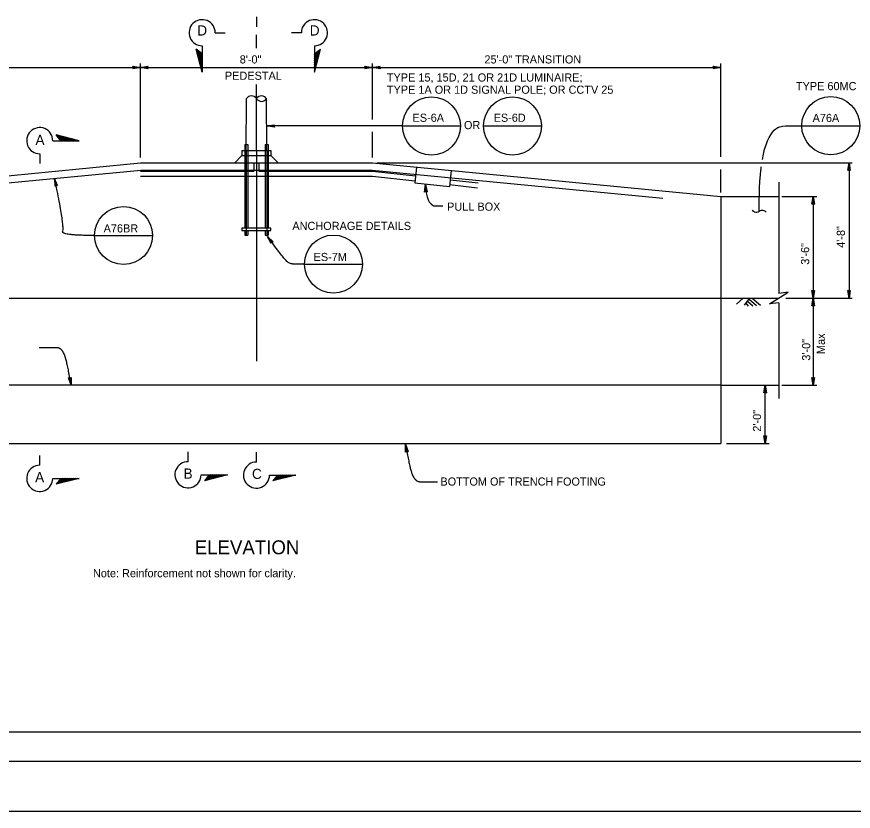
# Model space of a CAD drawing. Extents: x -893 to 867, y -474 to 712.
# Drawn here: x -442 to 279, y -474 to 210 of the extents above; entities that cross this region are included whole.
import ezdxf

# ---------------------------------------------------------------- set-up
doc = ezdxf.new("R2010")
doc.units = 0
for name, color, linetype in [('border_PLOTTING-ELEMENTS', 7, 'Continuous'), ('border_rw_22x34_Cut_Lines', 7, 'Continuous'), ('border_SHEET', 7, 'Continuous'), ('pp_PRESENTATION', 7, 'Continuous'), ('str_Center-Line-A', 7, 'Continuous'), ('str_Concrete-A', 7, 'Continuous'), ('str_Grades-Finish-Grade-A', 7, 'Continuous'), ('str_Misc-Steel-A', 7, 'Continuous'), ('str_Misc-Steel-F', 7, 'Continuous'), ('str_Text-A', 7, 'Continuous')]:
    doc.layers.add(name, color=color, linetype=linetype)

msp = doc.modelspace()

# ---------------------------------------------------------------- linework, layer by layer
at = {"layer": 'border_PLOTTING-ELEMENTS'}
for points in [[(-893.45, -474.04), (866.55, -474.04), (866.55, 711.96), (-893.45, 711.96)], [(-863.45, 668.96), (836.55, 668.96), (836.55, -431.04), (-863.45, -431.04)]]:
    msp.add_lwpolyline(points, close=True, dxfattribs=at)
at = {"layer": 'border_rw_22x34_Cut_Lines'}
msp.add_lwpolyline([(-863.45, 668.96), (836.55, 668.96), (836.55, -431.04), (-863.45, -431.04)], close=True, dxfattribs=at)
at = {"layer": 'border_SHEET'}
msp.add_line((811.55, -406.04), (-813.45, -406.04), dxfattribs=at)
at = {"layer": 'pp_PRESENTATION'}
for p, q in [((-235.02, 210.31), (-235.02, 201.75)), ((-270.55, 196.54), (-261.99, 196.54)), ((-196.33, 196.54), (-204.88, 196.54)), ((-281.8, 162.51), (-286.87, 182.4)), ((-281.8, 178.29), (-286.87, 182.4)), ((-281.8, 164.14), (-286.35, 181.97)), ((-281.8, 165.78), (-285.82, 181.55)), ((-281.8, 167.41), (-285.3, 181.12)), ((-281.8, 169.05), (-284.77, 180.7)), ((-281.8, 170.69), (-284.25, 180.27)), ((-281.8, 185.3), (-281.8, 162.51)), ((-185.08, 185.3), (-185.08, 162.51)), ((-185.08, 162.51), (-180, 182.4)), ((-185.08, 178.29), (-180, 182.4)), ((-185.08, 164.14), (-180.53, 181.97)), ((-185.08, 165.78), (-181.05, 181.55)), ((-185.08, 167.41), (-181.58, 181.12)), ((-185.08, 169.05), (-182.11, 180.7)), ((-185.08, 170.69), (-182.63, 180.27)), ((-281.8, 172.32), (-283.72, 179.85)), ((-281.8, 173.96), (-283.19, 179.42)), ((-281.8, 175.59), (-282.67, 178.99)), ((-281.8, 177.23), (-282.14, 178.57)), ((-185.08, 172.32), (-183.16, 179.85)), ((-185.08, 173.96), (-183.68, 179.42)), ((-185.08, 175.59), (-184.21, 178.99)), ((-185.08, 177.23), (-184.74, 178.57)), ((-387.67, 103.56), (-407.56, 108.64)), ((-403.45, 103.56), (-407.56, 108.64)), ((-389.3, 103.56), (-407.13, 108.11)), ((-410.45, 103.66), (-410.45, 103.66)), ((-410.45, 103.56), (-387.67, 103.56)), ((-390.94, 103.56), (-406.71, 107.58)), ((-392.57, 103.56), (-406.28, 107.06)), ((-394.21, 103.56), (-405.86, 106.53)), ((-395.84, 103.56), (-405.43, 106.01)), ((-397.48, 103.56), (-405, 105.48)), ((-399.12, 103.56), (-404.58, 104.96)), ((-400.75, 103.56), (-404.15, 104.43)), ((-402.39, 103.56), (-403.73, 103.9)), ((-421.7, 92.31), (-421.7, 83.76)), ((-293.99, -172.96), (-293.99, -164.41)), ((-235.02, -173.24), (-235.02, -164.69)), ((-421.7, -176.08), (-421.7, -167.52)), ((-410.45, -187.33), (-387.67, -187.33)), ((-387.67, -187.33), (-407.56, -192.4)), ((-403.45, -187.33), (-407.56, -192.4)), ((-389.3, -187.33), (-407.13, -191.88)), ((-390.94, -187.33), (-406.71, -191.35)), ((-392.57, -187.33), (-406.28, -190.83)), ((-394.21, -187.33), (-405.86, -190.3)), ((-395.84, -187.33), (-405.43, -189.77)), ((-397.48, -187.33), (-405, -189.25)), ((-399.12, -187.33), (-404.58, -188.72)), ((-400.75, -187.33), (-404.15, -188.2)), ((-402.39, -187.33), (-403.73, -187.67)), ((-282.74, -184.21), (-259.95, -184.21)), ((-282.74, -184.31), (-282.74, -184.31)), ((-259.95, -184.21), (-279.84, -189.29)), ((-275.74, -184.21), (-279.84, -189.29)), ((-261.59, -184.21), (-279.42, -188.76)), ((-263.22, -184.21), (-278.99, -188.23)), ((-264.86, -184.21), (-278.57, -187.71)), ((-266.49, -184.21), (-278.14, -187.18)), ((-268.13, -184.21), (-277.72, -186.66)), ((-269.77, -184.21), (-277.29, -186.13)), ((-271.4, -184.21), (-276.86, -185.61)), ((-273.04, -184.21), (-276.44, -185.08)), ((-274.67, -184.21), (-276.01, -184.55)), ((-223.77, -184.49), (-200.98, -184.49)), ((-223.77, -184.59), (-223.77, -184.59)), ((-200.98, -184.49), (-220.88, -189.57)), ((-216.77, -184.49), (-220.88, -189.57)), ((-202.62, -184.49), (-220.45, -189.04)), ((-204.25, -184.49), (-220.02, -188.51)), ((-205.89, -184.49), (-219.6, -187.99)), ((-207.52, -184.49), (-219.17, -187.46)), ((-209.16, -184.49), (-218.75, -186.94)), ((-210.8, -184.49), (-218.32, -186.41)), ((-212.43, -184.49), (-217.9, -185.89)), ((-214.07, -184.49), (-217.47, -185.36)), ((-215.71, -184.49), (-217.04, -184.83)), ((-410.45, -187.43), (-410.45, -187.43))]:
    msp.add_line(p, q, dxfattribs=at)
for centre, start, end in [((-281.8, 196.54), 359.99947, 269.99996), ((-185.08, 196.54), 270.00004, 180.00053), ((-421.7, 103.56), 0.00004, 270.00053), ((-421.7, -187.33), 89.99947, 359.99996), ((-293.99, -184.21), 89.99947, 359.99996), ((-235.02, -184.49), 89.99947, 359.99996)]:
    msp.add_arc(centre, 11.25, start, end, dxfattribs=at)
at = {"layer": 'str_Center-Line-A'}
for p, q in [((-235.02, 183.34), (-235.02, 194.62)), ((-235.02, 94.95), (-235.02, 152.03)), ((-235.02, 90.26), (-235.02, -86.24)), ((-237.17, 84.53), (-237.17, 77.25)), ((-233, 84.53), (-233, 77.25)), ((-335.02, 77.25), (-237.17, 77.25)), ((-335.02, 73.06), (-135.02, 73.06)), ((-233, 77.25), (-135.02, 77.25)), ((-135.02, 77.25), (-98.09, 73.15)), ((-135.02, 73.06), (-98.55, 69.01)), ((-68.66, 65.69), (-44.53, 63.01)), ((-68.2, 69.83), (-44.07, 67.15))]:
    msp.add_line(p, q, dxfattribs=at)
at = {"layer": 'str_Concrete-A'}
for p, q in [((-244, 94.95), (-244, 90.78)), ((-226.04, 94.95), (-226.04, 90.78)), ((-247.52, 90.78), (-253.77, 84.53)), ((-222.52, 90.78), (-216.27, 84.53)), ((-635.02, 55.36), (-335.02, 84.53)), ((-335.02, 84.53), (-135.02, 84.53)), ((-253.77, 84.53), (-216.27, 84.53)), ((-135.02, 84.53), (164.98, 55.36)), ((-97.23, 80.86), (-98.74, 67.38)), ((-67.3, 77.95), (-68.84, 64.06)), ((-98.74, 67.38), (-68.84, 64.06)), ((214.99, 67.68), (214.99, -28.07)), ((164.98, 55.36), (164.98, -157.14)), ((164.98, 55.36), (214.99, 55.36)), ((206.99, -37.07), (222.99, -27.07)), ((222.99, -27.07), (214.99, -28.07)), ((-635.02, -32.14), (164.98, -32.14)), ((164.98, -32.14), (214.99, -32.14)), ((214.99, -36.07), (206.99, -37.07)), ((214.99, -36.07), (214.99, -118.64)), ((164.98, -107.14), (-635.02, -107.14)), ((164.98, -107.14), (214.99, -107.14)), ((-635.02, -157.14), (164.98, -157.14))]:
    msp.add_line(p, q, dxfattribs=at)
at = {"layer": 'str_Grades-Finish-Grade-A'}
for p, q in [((184.29, -32.12), (178.59, -37.2)), ((189.7, -32.16), (185, -38.14)), ((188.06, -34.71), (192.45, -38.71)), ((189.23, -33.06), (195.68, -38.36)), ((191.89, -32.18), (199.1, -38.12)), ((186.49, -36.43), (188.56, -38.96))]:
    msp.add_line(p, q, dxfattribs=at)
at = {"layer": 'str_Misc-Steel-A'}
for p, q in [((-244, 94.95), (-243.73, 139.84)), ((-226.04, 94.95), (-226.31, 139.78)), ((-247.52, 94.95), (-222.52, 94.95)), ((-247.52, 94.95), (-247.52, 90.78)), ((-245.16, 100.15), (-242.56, 100.15)), ((-245.16, 100.15), (-245.16, 28.33)), ((-242.56, 100.15), (-242.56, 28.33)), ((-235.02, 94.95), (-235.02, 90.78)), ((-227.48, 100.15), (-224.88, 100.15)), ((-227.48, 100.15), (-227.48, 28.33)), ((-224.88, 100.15), (-224.88, 28.33)), ((-222.52, 94.95), (-222.52, 90.78)), ((-247.52, 90.78), (-222.52, 90.78)), ((-243.86, 90.78), (-243.86, 22.03)), ((-226.18, 90.78), (-226.18, 22.03)), ((-222.52, 28.33), (-247.52, 28.33)), ((-247.52, 28.33), (-247.52, 26.32)), ((-247.52, 28.33), (-247.52, 26.32)), ((-247.52, 26.32), (-222.52, 26.32)), ((-245.16, 26.32), (-245.16, 22.03)), ((-245.16, 22.03), (-242.56, 22.03)), ((-242.56, 26.32), (-242.56, 22.03)), ((-227.48, 26.32), (-227.48, 22.03)), ((-227.48, 22.03), (-224.88, 22.03)), ((-224.88, 26.32), (-224.88, 22.03)), ((-222.52, 26.32), (-222.52, 28.33))]:
    msp.add_line(p, q, dxfattribs=at)
for centre, start, end in [((-239.39, 136.89), 33.45831, 145.85109), ((-230.68, 136.84), 33.45831, 145.85109), ((-230.68, 142.67), 214.14891, 326.54169)]:
    msp.add_arc(centre, 5.24, start, end, dxfattribs=at)
at = {"layer": 'str_Misc-Steel-F'}
for p, q in [((-585.02, 53.94), (-334.72, 78.28)), ((-334.72, 78.28), (-135.32, 78.28)), ((-135.32, 78.28), (114.98, 53.94))]:
    msp.add_line(p, q, dxfattribs=at)
at = {"layer": 'str_Text-A'}
for p, q in [((-635.02, 166.53), (-335.02, 166.53)), ((-341.28, 167.08), (-341.61, 167.63)), ((-341.61, 167.63), (-335.02, 166.53)), ((-335.02, 166.53), (-341.61, 165.43)), ((-341.28, 165.98), (-341.61, 165.43)), ((-341.45, 167.36), (-335.02, 166.53)), ((-335.02, 166.53), (-341.45, 165.71)), ((-335.02, 166.53), (-341.28, 167.08)), ((-341.28, 167.08), (-340.94, 166.53)), ((-341.28, 165.98), (-335.02, 166.53)), ((-340.94, 166.53), (-341.28, 165.98)), ((-335.02, 166.53), (-341.11, 166.81)), ((-341.11, 166.26), (-335.02, 166.53)), ((-340.94, 166.53), (-335.02, 166.53)), ((-335.02, 89.16), (-335.02, 170.04)), ((-335.02, 166.53), (-328.43, 167.63)), ((-335.02, 166.53), (-328.6, 167.36)), ((-328.77, 167.08), (-335.02, 166.53)), ((-328.93, 166.81), (-335.02, 166.53)), ((-335.02, 166.53), (-135.02, 166.53)), ((-329.1, 166.53), (-335.02, 166.53)), ((-328.43, 165.43), (-335.02, 166.53)), ((-335.02, 166.53), (-328.77, 165.98)), ((-328.6, 165.71), (-335.02, 166.53)), ((-335.02, 166.53), (-328.93, 166.26)), ((-329.1, 166.53), (-328.77, 167.08)), ((-328.77, 165.98), (-329.1, 166.53)), ((-328.77, 167.08), (-328.43, 167.63)), ((-328.77, 165.98), (-328.43, 165.43)), ((-141.28, 167.08), (-141.61, 167.63)), ((-141.61, 167.63), (-135.02, 166.53)), ((-135.02, 166.53), (-141.61, 165.43)), ((-141.28, 165.98), (-141.61, 165.43)), ((-141.45, 167.36), (-135.02, 166.53)), ((-135.02, 166.53), (-141.45, 165.71)), ((-135.02, 166.53), (-141.28, 167.08)), ((-141.28, 167.08), (-140.94, 166.53)), ((-141.28, 165.98), (-135.02, 166.53)), ((-140.94, 166.53), (-141.28, 165.98)), ((-135.02, 166.53), (-141.11, 166.81)), ((-141.11, 166.26), (-135.02, 166.53)), ((-140.94, 166.53), (-135.02, 166.53)), ((-135.02, 121.87), (-135.02, 170.04)), ((-135.02, 166.53), (-128.43, 167.63)), ((-135.02, 166.53), (-128.6, 167.36)), ((-128.77, 167.08), (-135.02, 166.53)), ((-128.93, 166.81), (-135.02, 166.53)), ((-135.02, 166.53), (164.98, 166.53)), ((-129.1, 166.53), (-135.02, 166.53)), ((-128.43, 165.43), (-135.02, 166.53)), ((-135.02, 166.53), (-128.77, 165.98)), ((-128.6, 165.71), (-135.02, 166.53)), ((-135.02, 166.53), (-128.93, 166.26)), ((-129.1, 166.53), (-128.77, 167.08)), ((-128.77, 165.98), (-129.1, 166.53)), ((-128.77, 167.08), (-128.43, 167.63)), ((-128.77, 165.98), (-128.43, 165.43)), ((158.72, 167.08), (158.39, 167.63)), ((158.39, 167.63), (164.98, 166.53)), ((164.98, 166.53), (158.39, 165.43)), ((158.72, 165.98), (158.39, 165.43)), ((158.55, 167.36), (164.98, 166.53)), ((164.98, 166.53), (158.55, 165.71)), ((164.98, 166.53), (158.72, 167.08)), ((158.72, 167.08), (159.06, 166.53)), ((158.72, 165.98), (164.98, 166.53)), ((159.06, 166.53), (158.72, 165.98)), ((164.98, 166.53), (158.89, 166.81)), ((158.89, 166.26), (164.98, 166.53)), ((159.06, 166.53), (164.98, 166.53)), ((164.98, 89.66), (164.98, 170.04)), ((-226.14, 116.2), (-219.54, 117.29)), ((-226.14, 116.2), (-219.71, 117.01)), ((-219.88, 116.74), (-226.14, 116.2)), ((-220.05, 116.46), (-226.14, 116.2)), ((-109.27, 116.2), (-226.14, 116.2)), ((-220.22, 116.19), (-226.14, 116.2)), ((-219.54, 115.09), (-226.14, 116.2)), ((-226.14, 116.2), (-219.88, 115.64)), ((-219.71, 115.36), (-226.14, 116.2)), ((-226.14, 116.2), (-220.05, 115.91)), ((-220.22, 116.19), (-219.88, 116.74)), ((-219.88, 115.64), (-220.22, 116.19)), ((-219.88, 116.74), (-219.54, 117.29)), ((-219.88, 115.64), (-219.54, 115.09)), ((-109.27, 116.2), (-59.29, 116.2)), ((-39.5, 116.2), (10.48, 116.2)), ((234.63, 116.47), (284.61, 116.47)), ((-135.02, 89.16), (-135.02, 111.3)), ((-131.26, 84.53), (278.17, 84.53)), ((274.29, 77.94), (275.39, 84.53)), ((274.56, 78.11), (275.39, 84.53)), ((275.39, 84.53), (274.84, 78.27)), ((275.39, 84.53), (275.11, 78.44)), ((275.39, 84.53), (275.39, -32.14)), ((275.39, 78.61), (275.39, 84.53)), ((275.39, 84.53), (276.49, 77.94)), ((275.94, 78.27), (275.39, 84.53)), ((275.66, 78.44), (275.39, 84.53)), ((275.39, 84.53), (276.21, 78.11)), ((164.98, 58.87), (164.98, 78.59)), ((274.84, 78.27), (274.29, 77.94)), ((274.84, 78.27), (275.39, 78.61)), ((275.39, 78.61), (275.94, 78.27)), ((275.94, 78.27), (276.49, 77.94)), ((-407.66, 65.27), (-408.84, 71.07)), ((-406.45, 64.83), (-408.84, 71.07)), ((-408.84, 71.07), (-408.61, 64.39)), ((-408.14, 64.83), (-408.84, 71.07)), ((-408.84, 71.07), (-407.06, 65.05)), ((-406.75, 64.94), (-408.84, 71.07)), ((-408.84, 71.07), (-407.36, 65.16)), ((-407.9, 65.05), (-408.84, 71.07)), ((-408.84, 71.07), (-408.37, 64.61)), ((-407.66, 65.27), (-408.14, 64.83)), ((-407.06, 65.05), (-407.66, 65.27)), ((-407.06, 65.05), (-406.45, 64.83)), ((-90.16, 59.28), (-89.52, 65.91)), ((-89.9, 59.47), (-89.52, 65.91)), ((-89.52, 65.91), (-89.64, 59.66)), ((-89.12, 60.03), (-89.52, 65.91)), ((-89.52, 65.91), (-87.98, 59.43)), ((-88.55, 59.73), (-89.52, 65.91)), ((-89.52, 65.91), (-89.38, 59.85)), ((-88.83, 59.88), (-89.52, 65.91)), ((-89.52, 65.91), (-88.26, 59.58)), ((-408.14, 64.83), (-408.61, 64.39)), ((-89.64, 59.66), (-90.16, 59.28)), ((-89.64, 59.66), (-89.12, 60.03)), ((-89.12, 60.03), (-88.55, 59.73)), ((-88.55, 59.73), (-87.98, 59.43)), ((217.41, 55.36), (247.52, 55.36)), ((243.47, 48.77), (244.57, 55.36)), ((243.75, 48.94), (244.57, 55.36)), ((244.57, 55.36), (244.02, 49.11)), ((244.57, 55.36), (244.3, 49.28)), ((244.57, 55.36), (244.57, -32.14)), ((244.57, 49.45), (244.57, 55.36)), ((244.57, 55.36), (245.67, 48.77)), ((245.12, 49.11), (244.57, 55.36)), ((244.85, 49.28), (244.57, 55.36)), ((244.57, 55.36), (245.4, 48.94)), ((244.02, 49.11), (243.47, 48.77)), ((244.02, 49.11), (244.57, 49.45)), ((244.57, 49.45), (245.12, 49.11)), ((245.12, 49.11), (245.67, 48.77)), ((-374.5, 21.88), (-324.52, 21.88)), ((-221.93, 16.32), (-225.41, 21.08)), ((-222.42, 15.13), (-225.41, 21.08)), ((-225.41, 21.08), (-220.65, 16.43)), ((-221.29, 16.38), (-225.41, 21.08)), ((-225.41, 21.08), (-222.18, 15.73)), ((-222.3, 15.43), (-225.41, 21.08)), ((-225.41, 21.08), (-222.05, 16.03)), ((-221.61, 16.35), (-225.41, 21.08)), ((-225.41, 21.08), (-220.97, 16.4)), ((-222.18, 15.73), (-222.42, 15.13)), ((-222.18, 15.73), (-221.93, 16.32)), ((-221.93, 16.32), (-221.29, 16.38)), ((-221.29, 16.38), (-220.65, 16.43)), ((-193.7, -2.74), (-143.72, -2.74)), ((244.02, -25.88), (243.47, -25.54)), ((244.57, -32.14), (243.47, -25.54)), ((244.57, -32.14), (243.75, -25.71)), ((244.02, -25.88), (244.57, -32.14)), ((244.57, -26.22), (244.02, -25.88)), ((244.3, -26.05), (244.57, -32.14)), ((245.67, -25.54), (244.57, -32.14)), ((245.4, -25.71), (244.57, -32.14)), ((244.57, -32.14), (245.12, -25.88)), ((245.12, -25.88), (244.57, -26.22)), ((244.57, -32.14), (244.85, -26.05)), ((244.57, -26.22), (244.57, -32.14)), ((245.12, -25.88), (245.67, -25.54)), ((274.84, -25.88), (274.29, -25.54)), ((275.39, -32.14), (274.29, -25.54)), ((275.39, -32.14), (274.56, -25.71)), ((274.84, -25.88), (275.39, -32.14)), ((275.39, -26.22), (274.84, -25.88)), ((275.11, -26.05), (275.39, -32.14)), ((276.49, -25.54), (275.39, -32.14)), ((276.21, -25.71), (275.39, -32.14)), ((275.39, -32.14), (275.94, -25.88)), ((275.94, -25.88), (275.39, -26.22)), ((275.39, -32.14), (275.66, -26.05)), ((275.39, -26.22), (275.39, -32.14)), ((275.94, -25.88), (276.49, -25.54)), ((221.02, -32.14), (278.17, -32.14)), ((243.47, -38.73), (244.57, -32.14)), ((243.75, -38.56), (244.57, -32.14)), ((244.57, -32.14), (244.02, -38.39)), ((244.57, -32.14), (244.3, -38.22)), ((244.57, -32.14), (244.57, -107.14)), ((244.57, -38.05), (244.57, -32.14)), ((244.57, -32.14), (245.67, -38.73)), ((245.12, -38.39), (244.57, -32.14)), ((244.85, -38.22), (244.57, -32.14)), ((244.57, -32.14), (245.4, -38.56)), ((244.02, -38.39), (243.47, -38.73)), ((244.02, -38.39), (244.57, -38.05)), ((244.57, -38.05), (245.12, -38.39)), ((245.12, -38.39), (245.67, -38.73)), ((-396.21, -100.9), (-396.81, -100.66)), ((-394.63, -106.95), (-396.81, -100.66)), ((-394.63, -106.95), (-396.51, -100.78)), ((-395.13, -100.72), (-395.61, -101.15)), ((-395.13, -100.72), (-394.64, -100.3)), ((-394.63, -106.95), (-395.13, -100.72)), ((-394.89, -100.51), (-394.63, -106.95)), ((-394.64, -100.3), (-394.63, -106.95)), ((244.02, -100.88), (243.47, -100.54)), ((244.57, -107.14), (243.47, -100.54)), ((244.57, -107.14), (243.75, -100.71)), ((245.67, -100.54), (244.57, -107.14)), ((245.4, -100.71), (244.57, -107.14)), ((245.12, -100.88), (245.67, -100.54)), ((-396.21, -100.9), (-394.63, -106.95)), ((-395.61, -101.15), (-396.21, -100.9)), ((-395.91, -101.03), (-394.63, -106.95)), ((-395.61, -101.15), (-394.63, -106.95)), ((-394.63, -106.95), (-395.37, -100.93)), ((202.03, -113.73), (203.13, -107.14)), ((202.31, -113.56), (203.13, -107.14)), ((203.13, -107.14), (202.58, -113.39)), ((203.13, -107.14), (202.86, -113.22)), ((203.13, -157.14), (203.13, -107.14)), ((203.13, -113.05), (203.13, -107.14)), ((203.13, -107.14), (204.23, -113.73)), ((203.68, -113.39), (203.13, -107.14)), ((203.41, -113.22), (203.13, -107.14)), ((203.13, -107.14), (203.96, -113.56)), ((217.41, -107.14), (247.52, -107.14)), ((244.02, -100.88), (244.57, -107.14)), ((244.57, -101.22), (244.02, -100.88)), ((244.3, -101.05), (244.57, -107.14)), ((244.57, -107.14), (245.12, -100.88)), ((245.12, -100.88), (244.57, -101.22)), ((244.57, -107.14), (244.85, -101.05)), ((244.57, -101.22), (244.57, -107.14)), ((202.58, -113.39), (202.03, -113.73)), ((202.58, -113.39), (203.13, -113.05)), ((203.13, -113.05), (203.68, -113.39)), ((203.68, -113.39), (204.23, -113.73)), ((202.58, -150.88), (202.03, -150.54)), ((203.13, -157.14), (202.03, -150.54)), ((203.13, -157.14), (202.31, -150.71)), ((202.58, -150.88), (203.13, -157.14)), ((203.13, -151.22), (202.58, -150.88)), ((202.86, -151.05), (203.13, -157.14)), ((204.23, -150.54), (203.13, -157.14)), ((203.96, -150.71), (203.13, -157.14)), ((203.13, -157.14), (203.68, -150.88)), ((203.68, -150.88), (203.13, -151.22)), ((203.13, -157.14), (203.41, -151.05)), ((203.13, -151.22), (203.13, -157.14)), ((203.68, -150.88), (204.23, -150.54)), ((-105.58, -163.8), (-106.56, -157.99)), ((-106.55, -164.64), (-106.56, -157.99)), ((-106.56, -157.99), (-104.39, -164.28)), ((-104.98, -164.04), (-106.56, -157.99)), ((-106.56, -157.99), (-106.06, -164.22)), ((-106.31, -164.43), (-106.56, -157.99)), ((-106.56, -157.99), (-105.82, -164.01)), ((-105.28, -163.92), (-106.56, -157.99)), ((-106.56, -157.99), (-104.69, -164.16)), ((169.73, -157.14), (206.64, -157.14)), ((-106.06, -164.22), (-106.55, -164.64)), ((-106.06, -164.22), (-105.58, -163.8)), ((-105.58, -163.8), (-104.98, -164.04)), ((-104.98, -164.04), (-104.39, -164.28))]:
    msp.add_line(p, q, dxfattribs=at)
for centre in [(-84.28, 116.2), (-14.51, 116.2), (259.62, 116.47), (-349.51, 21.88), (-168.71, -2.74)]:
    msp.add_circle(centre, 24.99, dxfattribs=at)
for points, degree in [([(200.73, 87.4), (202.86, 100.45), (211.37, 116.47), (218.17, 116.47), (234.14, 116.47)], 3), ([(198.05, 42.84), (198.05, 59.49), (198.75, 71.9), (199.87, 81.29)], 2), ([(-374.5, 21.88), (-403.69, 21.88), (-400.09, 28.96), (-408.84, 71.07)], 2), ([(-89.52, 65.91), (-88.74, 54.5), (-83.75, 47.44), (-79.54, 47.44), (-74.36, 47.44)], 2), ([(192.04, 43.84), (193.37, 42.51), (196.04, 40.64), (200.05, 45.04), (202.72, 43.17), (204.06, 41.84)], 3), ([(-193.7, -2.74), (-199.31, -2.74), (-206.17, -2.74), (-211.66, 2.1), (-225.41, 21.08)], 2), ([(-394.63, -106.95), (-398.27, -85.4), (-403.14, -74.74), (-411.53, -74.74), (-422.07, -74.74)], 2), ([(-106.56, -157.99), (-102.93, -179.54), (-98.05, -190.2), (-89.67, -190.2), (-79.12, -190.2)], 2)]:
    msp.add_open_spline(points, degree=degree, dxfattribs=at)

# ---------------------------------------------------------------- texts
at = {"layer": 'pp_PRESENTATION'}
for s, p in [('D', (-285.99, 194.11)), ('D', (-189.12, 194.11)), ('A', (-425.35, 99.86)), ('B', (-297.85, -187.55)), ('C', (-238.87, -187.83)), ('A', (-425.67, -190.67))]:
    msp.add_text(s, height=8.75, dxfattribs=at).set_placement(p)
at = {"layer": 'str_Text-A'}
for s, height, p in [('8\'-0"', 7.02, (-249.44, 170.04)), ('25\'-0" TRANSITION', 7.02, (-38.66, 170.04)), ('PEDESTAL', 7.02, (-262.19, 156)), ('TYPE 15, 15D, 21 OR 21D LUMINAIRE;', 7.02, (-122.7, 154.49)), ('TYPE 60MC', 7.02, (229.64, 147.03)), ('TYPE 1A OR 1D SIGNAL POLE; OR CCTV 25', 7.02, (-122.7, 143.96)), ('ES-6A', 7, (-100.55, 119.8)), ('ES-6D', 7, (-30.69, 119.8)), ('A76A', 7.02, (243.98, 119.59)), ('OR', 7.02, (-56.3, 113.48)), ('PULL BOX', 7.02, (-70.82, 43.21)), ('A76BR', 7.02, (-366.67, 24.5)), ('ANCHORAGE DETAILS', 7.02, (-204.11, 26.65)), ('ES-7M', 7.02, (-185.82, -0.12)), ('BOTTOM OF TRENCH FOOTING', 7, (-76.54, -193.55)), ('ELEVATION', 12, (-288.17, -252.7)), ('Note: Reinforcement not shown for clarity.', 7.02, (-375.83, -272.48))]:
    msp.add_text(s, height=height, dxfattribs=at).set_placement(p)
for s, p in [('4\'-8"', (271.88, 11.27)), ('3\'-6"', (241.06, -3.31)), ('Max', (254.57, -80.25)), ('3\'-0"', (242.01, -85.95)), ('2\'-0"', (199.62, -147.06))]:
    msp.add_text(s, height=7.02, rotation=90, dxfattribs=at).set_placement(p)

doc.saveas('drawing.dxf')
